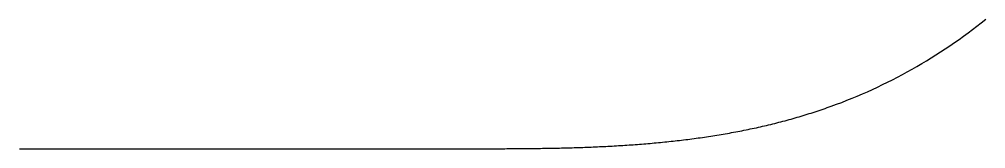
# Model space of a CAD drawing. Header units: metres. Extents: x 195 to 738, y 63 to 136.
import ezdxf

# ---------------------------------------------------------------- set-up
doc = ezdxf.new("R2010")
doc.units = ezdxf.units.M
doc.layers.add('JBTKO_SPO', color=2, linetype='Continuous')

msp = doc.modelspace()

# ---------------------------------------------------------------- linework, layer by layer
at = {"layer": 'JBTKO_SPO', "flags": 128}
msp.add_lwpolyline([(195.31, 63.14), (445.31, 63.14, 0.000179), (454.78, 63.15, 0.000538), (464.25, 63.16, 0.000897), (473.72, 63.2, 0.001255), (483.18, 63.29, 0.001614), (492.65, 63.43, 0.001973), (502.12, 63.63, 0.002332), (511.59, 63.92, 0.00269), (521.05, 64.3, 0.003049), (530.5, 64.79, 0.003408), (539.95, 65.41, 0.003766), (549.39, 66.16, 0.004125), (558.82, 67.05, 0.004484), (568.23, 68.11, 0.004842), (577.62, 69.35, 0.005201), (586.98, 70.77, 0.00556), (596.31, 72.4, 0.005918), (605.6, 74.24, 0.006277), (614.84, 76.3, 0.006636), (624.03, 78.6, 0.006995), (633.15, 81.15, 0.007353), (642.19, 83.97, 0.007712), (651.14, 87.05, 0.083527), (737.82, 135.98)], format="xyb", dxfattribs=at)

doc.saveas('drawing.dxf')
